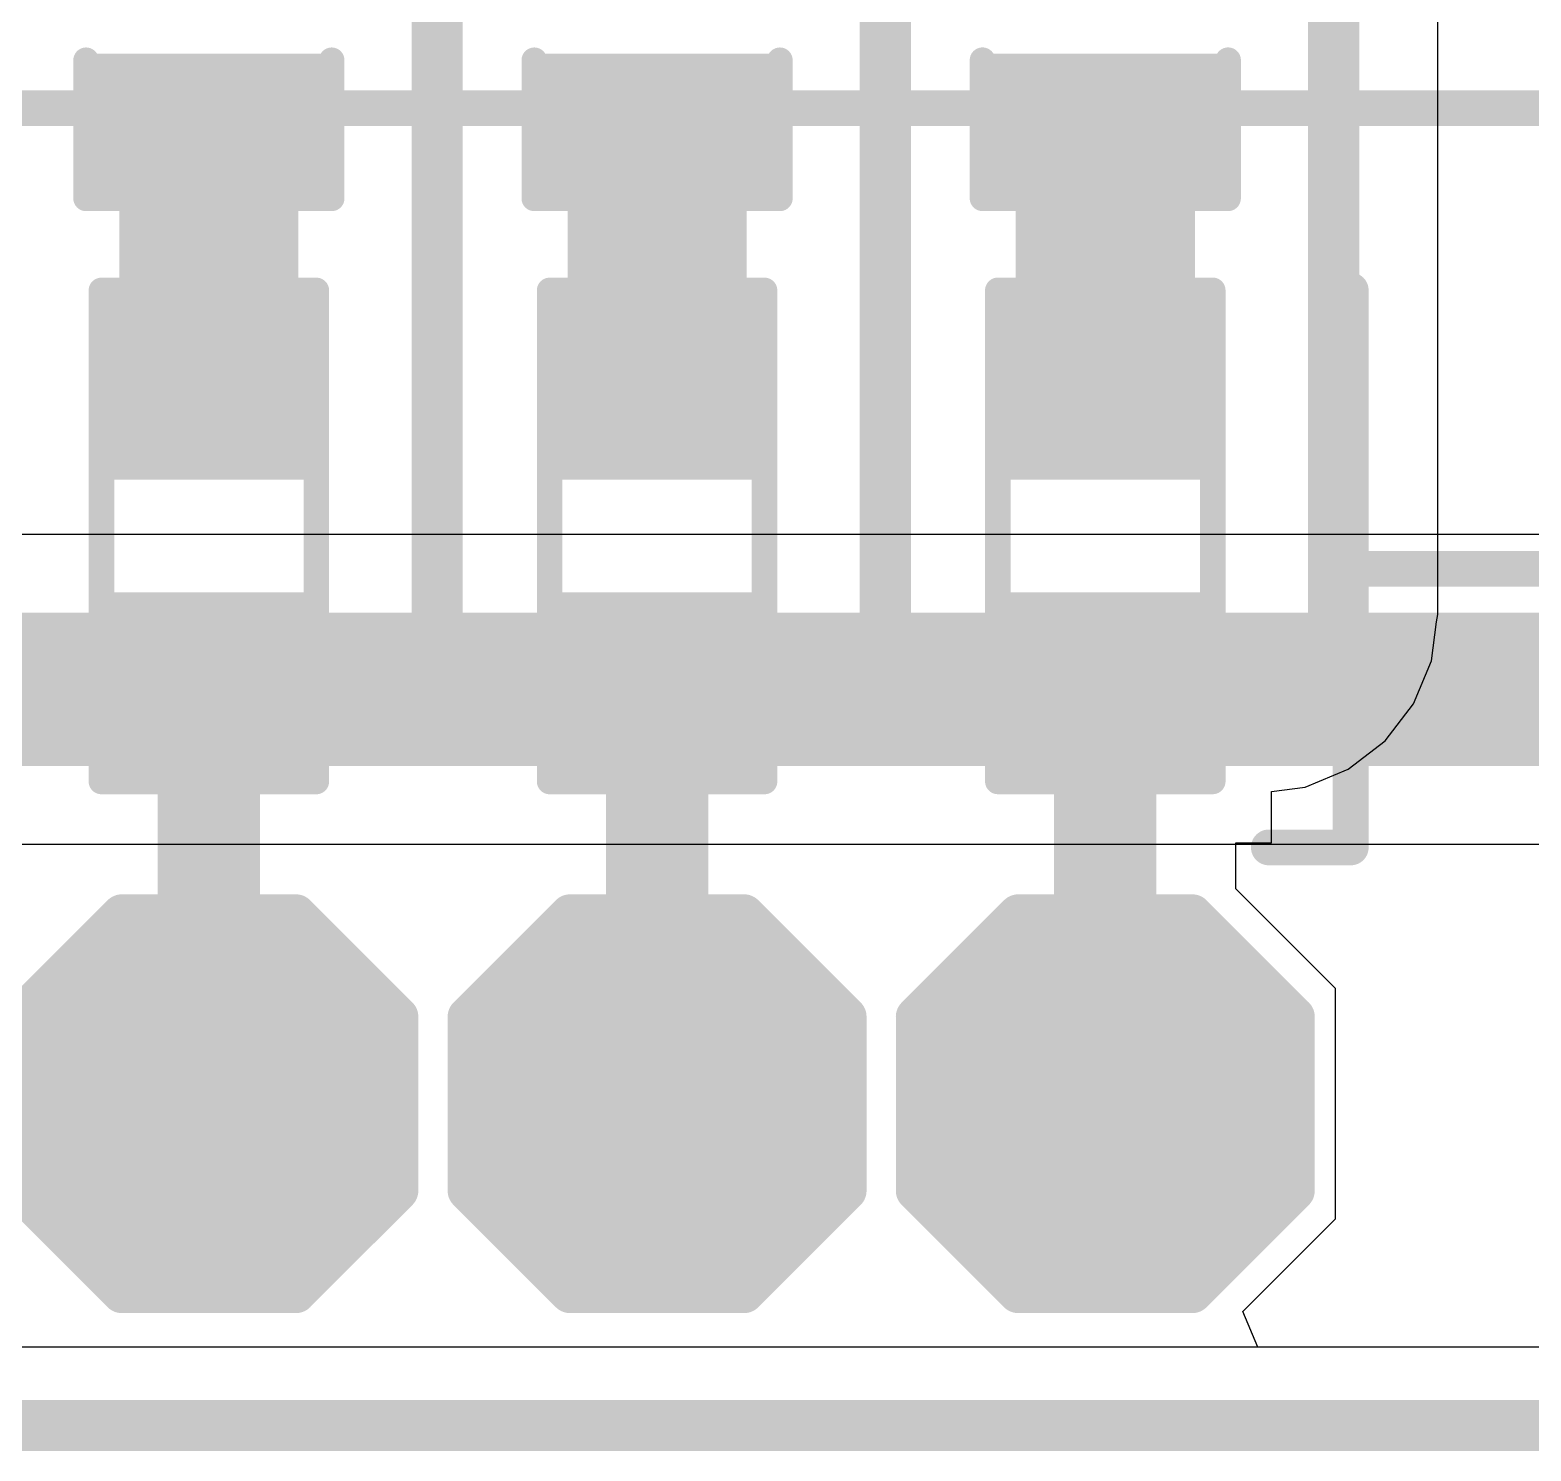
# Model space of a CAD drawing. Header units: inches. Extents: x 0 to 35.2, y -0.7 to 15.9.
# Drawn here: x 0.4949 to 0.7882, y -0.005 to 0.2728 of the extents above; entities that cross this region are included whole.
import ezdxf

# ---------------------------------------------------------------- set-up
doc = ezdxf.new("R2010")
doc.units = ezdxf.units.IN
doc.header["$MEASUREMENT"] = 0
for name, color, linetype in [('Bottom Layer', 5, 'Continuous'), ('Bottom Overlay', 54, 'Continuous'), ('Bottom Paste', 16, 'Continuous'), ('Bottom Solder', 6, 'Continuous'), ('GND1', 16, 'Continuous'), ('GND2', 76, 'Continuous'), ('Mechanical 6', 56, 'Continuous'), ('Top Layer', 1, 'Continuous'), ('Top Overlay', 2, 'Continuous')]:
    doc.layers.add(name, color=color, linetype=linetype)

# ---------------------------------------------------------------- blocks, each defined once
blk = doc.blocks.new('T__________B_27')
at = {"layer": 'Bottom Layer'}
blk.add_hatch(color=5, dxfattribs=at).paths.add_polyline_path([(0.015, 0.03), (-0.015, 0.03), (-0.03, 0.015), (-0.03, -0.015), (-0.015, -0.03), (0.015, -0.03), (0.03, -0.015), (0.03, 0.015)])
at = {"layer": 'Bottom Paste'}
blk.add_hatch(color=16, dxfattribs=at).paths.add_polyline_path([(0.015, 0.03), (-0.015, 0.03), (-0.03, 0.015), (-0.03, -0.015), (-0.015, -0.03), (0.015, -0.03), (0.03, -0.015), (0.03, 0.015)])
at = {"layer": 'Bottom Solder'}
blk.add_hatch(color=6, dxfattribs=at).paths.add_polyline_path([(0.017, 0.034), (-0.017, 0.034), (-0.034, 0.017), (-0.034, -0.017), (-0.017, -0.034), (0.017, -0.034), (0.034, -0.017), (0.034, 0.017)])
at = {"layer": 'Bottom Overlay'}
for points in [[(-0.017, 0.037, 0.00787, 0.00787, 0), (-0.037, 0.017, 0.00787, 0.00787, 0)], [(0.017, 0.037, 0.00787, 0.00787, 0), (-0.017, 0.037, 0.00787, 0.00787, 0)], [(0.037, 0.017, 0.00787, 0.00787, 0), (0.017, 0.037, 0.00787, 0.00787, 0)], [(-0.037, 0.017, 0.00787, 0.00787, 0), (-0.037, -0.017, 0.00787, 0.00787, 0)], [(0.037, 0.017, 0.00787, 0.00787, 0), (0.037, -0.017, 0.00787, 0.00787, 0)], [(-0.017, -0.037, 0.00787, 0.00787, 0), (-0.037, -0.017, 0.00787, 0.00787, 0)], [(0.037, -0.017, 0.00787, 0.00787, 0), (0.017, -0.037, 0.00787, 0.00787, 0)], [(0.017, -0.037, 0.00787, 0.00787, 0), (-0.017, -0.037, 0.00787, 0.00787, 0)]]:
    blk.add_lwpolyline(points, format="xyseb", dxfattribs=at)
for points in [[(-0.01897, 0.037, 0.00394, 0.00394, 1), (-0.01503, 0.037, 0.00394, 0.00394, 1)], [(-0.01897, 0.037, 0.00394, 0.00394, 1), (-0.01503, 0.037, 0.00394, 0.00394, 1)], [(0.01503, 0.037, 0.00394, 0.00394, 1), (0.01897, 0.037, 0.00394, 0.00394, 1)], [(0.01503, 0.037, 0.00394, 0.00394, 1), (0.01897, 0.037, 0.00394, 0.00394, 1)], [(-0.03897, 0.017, 0.00394, 0.00394, 1), (-0.03503, 0.017, 0.00394, 0.00394, 1)], [(-0.03897, 0.017, 0.00394, 0.00394, 1), (-0.03503, 0.017, 0.00394, 0.00394, 1)], [(0.03503, 0.017, 0.00394, 0.00394, 1), (0.03897, 0.017, 0.00394, 0.00394, 1)], [(0.03503, 0.017, 0.00394, 0.00394, 1), (0.03897, 0.017, 0.00394, 0.00394, 1)], [(-0.03897, -0.017, 0.00394, 0.00394, 1), (-0.03503, -0.017, 0.00394, 0.00394, 1)], [(-0.03897, -0.017, 0.00394, 0.00394, 1), (-0.03503, -0.017, 0.00394, 0.00394, 1)], [(0.03503, -0.017, 0.00394, 0.00394, 1), (0.03897, -0.017, 0.00394, 0.00394, 1)], [(0.03503, -0.017, 0.00394, 0.00394, 1), (0.03897, -0.017, 0.00394, 0.00394, 1)], [(-0.01897, -0.037, 0.00394, 0.00394, 1), (-0.01503, -0.037, 0.00394, 0.00394, 1)], [(-0.01897, -0.037, 0.00394, 0.00394, 1), (-0.01503, -0.037, 0.00394, 0.00394, 1)], [(0.01503, -0.037, 0.00394, 0.00394, 1), (0.01897, -0.037, 0.00394, 0.00394, 1)], [(0.01503, -0.037, 0.00394, 0.00394, 1), (0.01897, -0.037, 0.00394, 0.00394, 1)]]:
    blk.add_lwpolyline(points, format="xyseb", close=True, dxfattribs=at)
blk = doc.blocks.new('T__________B_28')
at = {"layer": 'Bottom Layer'}
blk.add_hatch(color=5, dxfattribs=at).paths.add_polyline_path([(0.015, 0.03), (-0.015, 0.03), (-0.03, 0.015), (-0.03, -0.015), (-0.015, -0.03), (0.015, -0.03), (0.03, -0.015), (0.03, 0.015)])
at = {"layer": 'Bottom Paste'}
blk.add_hatch(color=16, dxfattribs=at).paths.add_polyline_path([(0.015, 0.03), (-0.015, 0.03), (-0.03, 0.015), (-0.03, -0.015), (-0.015, -0.03), (0.015, -0.03), (0.03, -0.015), (0.03, 0.015)])
at = {"layer": 'Bottom Solder'}
blk.add_hatch(color=6, dxfattribs=at).paths.add_polyline_path([(0.017, 0.034), (-0.017, 0.034), (-0.034, 0.017), (-0.034, -0.017), (-0.017, -0.034), (0.017, -0.034), (0.034, -0.017), (0.034, 0.017)])
at = {"layer": 'Bottom Overlay'}
for points in [[(-0.017, 0.037, 0.00787, 0.00787, 0), (-0.037, 0.017, 0.00787, 0.00787, 0)], [(0.017, 0.037, 0.00787, 0.00787, 0), (-0.017, 0.037, 0.00787, 0.00787, 0)], [(0.037, 0.017, 0.00787, 0.00787, 0), (0.017, 0.037, 0.00787, 0.00787, 0)], [(-0.037, 0.017, 0.00787, 0.00787, 0), (-0.037, -0.017, 0.00787, 0.00787, 0)], [(0.037, 0.017, 0.00787, 0.00787, 0), (0.037, -0.017, 0.00787, 0.00787, 0)], [(-0.017, -0.037, 0.00787, 0.00787, 0), (-0.037, -0.017, 0.00787, 0.00787, 0)], [(0.037, -0.017, 0.00787, 0.00787, 0), (0.017, -0.037, 0.00787, 0.00787, 0)], [(0.017, -0.037, 0.00787, 0.00787, 0), (-0.017, -0.037, 0.00787, 0.00787, 0)]]:
    blk.add_lwpolyline(points, format="xyseb", dxfattribs=at)
for points in [[(-0.01897, 0.037, 0.00394, 0.00394, 1), (-0.01503, 0.037, 0.00394, 0.00394, 1)], [(-0.01897, 0.037, 0.00394, 0.00394, 1), (-0.01503, 0.037, 0.00394, 0.00394, 1)], [(0.01503, 0.037, 0.00394, 0.00394, 1), (0.01897, 0.037, 0.00394, 0.00394, 1)], [(0.01503, 0.037, 0.00394, 0.00394, 1), (0.01897, 0.037, 0.00394, 0.00394, 1)], [(-0.03897, 0.017, 0.00394, 0.00394, 1), (-0.03503, 0.017, 0.00394, 0.00394, 1)], [(-0.03897, 0.017, 0.00394, 0.00394, 1), (-0.03503, 0.017, 0.00394, 0.00394, 1)], [(0.03503, 0.017, 0.00394, 0.00394, 1), (0.03897, 0.017, 0.00394, 0.00394, 1)], [(0.03503, 0.017, 0.00394, 0.00394, 1), (0.03897, 0.017, 0.00394, 0.00394, 1)], [(-0.03897, -0.017, 0.00394, 0.00394, 1), (-0.03503, -0.017, 0.00394, 0.00394, 1)], [(-0.03897, -0.017, 0.00394, 0.00394, 1), (-0.03503, -0.017, 0.00394, 0.00394, 1)], [(0.03503, -0.017, 0.00394, 0.00394, 1), (0.03897, -0.017, 0.00394, 0.00394, 1)], [(0.03503, -0.017, 0.00394, 0.00394, 1), (0.03897, -0.017, 0.00394, 0.00394, 1)], [(-0.01897, -0.037, 0.00394, 0.00394, 1), (-0.01503, -0.037, 0.00394, 0.00394, 1)], [(-0.01897, -0.037, 0.00394, 0.00394, 1), (-0.01503, -0.037, 0.00394, 0.00394, 1)], [(0.01503, -0.037, 0.00394, 0.00394, 1), (0.01897, -0.037, 0.00394, 0.00394, 1)], [(0.01503, -0.037, 0.00394, 0.00394, 1), (0.01897, -0.037, 0.00394, 0.00394, 1)]]:
    blk.add_lwpolyline(points, format="xyseb", close=True, dxfattribs=at)
blk = doc.blocks.new('T__________B_29')
at = {"layer": 'Bottom Layer'}
blk.add_hatch(color=5, dxfattribs=at).paths.add_polyline_path([(0.015, 0.03), (-0.015, 0.03), (-0.03, 0.015), (-0.03, -0.015), (-0.015, -0.03), (0.015, -0.03), (0.03, -0.015), (0.03, 0.015)])
at = {"layer": 'Bottom Paste'}
blk.add_hatch(color=16, dxfattribs=at).paths.add_polyline_path([(0.015, 0.03), (-0.015, 0.03), (-0.03, 0.015), (-0.03, -0.015), (-0.015, -0.03), (0.015, -0.03), (0.03, -0.015), (0.03, 0.015)])
at = {"layer": 'Bottom Solder'}
blk.add_hatch(color=6, dxfattribs=at).paths.add_polyline_path([(0.017, 0.034), (-0.017, 0.034), (-0.034, 0.017), (-0.034, -0.017), (-0.017, -0.034), (0.017, -0.034), (0.034, -0.017), (0.034, 0.017)])
at = {"layer": 'Bottom Overlay'}
for points in [[(-0.017, 0.037, 0.00787, 0.00787, 0), (-0.037, 0.017, 0.00787, 0.00787, 0)], [(0.017, 0.037, 0.00787, 0.00787, 0), (-0.017, 0.037, 0.00787, 0.00787, 0)], [(0.037, 0.017, 0.00787, 0.00787, 0), (0.017, 0.037, 0.00787, 0.00787, 0)], [(-0.037, 0.017, 0.00787, 0.00787, 0), (-0.037, -0.017, 0.00787, 0.00787, 0)], [(0.037, 0.017, 0.00787, 0.00787, 0), (0.037, -0.017, 0.00787, 0.00787, 0)], [(-0.017, -0.037, 0.00787, 0.00787, 0), (-0.037, -0.017, 0.00787, 0.00787, 0)], [(0.037, -0.017, 0.00787, 0.00787, 0), (0.017, -0.037, 0.00787, 0.00787, 0)], [(0.017, -0.037, 0.00787, 0.00787, 0), (-0.017, -0.037, 0.00787, 0.00787, 0)]]:
    blk.add_lwpolyline(points, format="xyseb", dxfattribs=at)
for points in [[(-0.01897, 0.037, 0.00394, 0.00394, 1), (-0.01503, 0.037, 0.00394, 0.00394, 1)], [(-0.01897, 0.037, 0.00394, 0.00394, 1), (-0.01503, 0.037, 0.00394, 0.00394, 1)], [(0.01503, 0.037, 0.00394, 0.00394, 1), (0.01897, 0.037, 0.00394, 0.00394, 1)], [(0.01503, 0.037, 0.00394, 0.00394, 1), (0.01897, 0.037, 0.00394, 0.00394, 1)], [(-0.03897, 0.017, 0.00394, 0.00394, 1), (-0.03503, 0.017, 0.00394, 0.00394, 1)], [(-0.03897, 0.017, 0.00394, 0.00394, 1), (-0.03503, 0.017, 0.00394, 0.00394, 1)], [(0.03503, 0.017, 0.00394, 0.00394, 1), (0.03897, 0.017, 0.00394, 0.00394, 1)], [(0.03503, 0.017, 0.00394, 0.00394, 1), (0.03897, 0.017, 0.00394, 0.00394, 1)], [(-0.03897, -0.017, 0.00394, 0.00394, 1), (-0.03503, -0.017, 0.00394, 0.00394, 1)], [(-0.03897, -0.017, 0.00394, 0.00394, 1), (-0.03503, -0.017, 0.00394, 0.00394, 1)], [(0.03503, -0.017, 0.00394, 0.00394, 1), (0.03897, -0.017, 0.00394, 0.00394, 1)], [(0.03503, -0.017, 0.00394, 0.00394, 1), (0.03897, -0.017, 0.00394, 0.00394, 1)], [(-0.01897, -0.037, 0.00394, 0.00394, 1), (-0.01503, -0.037, 0.00394, 0.00394, 1)], [(-0.01897, -0.037, 0.00394, 0.00394, 1), (-0.01503, -0.037, 0.00394, 0.00394, 1)], [(0.01503, -0.037, 0.00394, 0.00394, 1), (0.01897, -0.037, 0.00394, 0.00394, 1)], [(0.01503, -0.037, 0.00394, 0.00394, 1), (0.01897, -0.037, 0.00394, 0.00394, 1)]]:
    blk.add_lwpolyline(points, format="xyseb", close=True, dxfattribs=at)
blk = doc.blocks.new('R___0603_B_39')
at = {"layer": 'Bottom Layer'}
for points in [[(-0.045, -0.0175), (-0.045, 0.0175), (-0.015, 0.0175), (-0.015, -0.0175)], [(0.015, -0.0175), (0.015, 0.0175), (0.045, 0.0175), (0.045, -0.0175)]]:
    blk.add_hatch(color=5, dxfattribs=at).paths.add_polyline_path(points)
at = {"layer": 'Bottom Paste'}
for points in [[(-0.045, -0.0175), (-0.045, 0.0175), (-0.015, 0.0175), (-0.015, -0.0175)], [(0.015, -0.0175), (0.015, 0.0175), (0.045, 0.0175), (0.045, -0.0175)]]:
    blk.add_hatch(color=16, dxfattribs=at).paths.add_polyline_path(points)
at = {"layer": 'Bottom Solder'}
for points in [[(-0.049, -0.0215), (-0.049, 0.0215), (-0.011, 0.0215), (-0.011, -0.0215)], [(0.011, -0.0215), (0.011, 0.0215), (0.049, 0.0215), (0.049, -0.0215)]]:
    blk.add_hatch(color=6, dxfattribs=at).paths.add_polyline_path(points)
at = {"layer": 'Bottom Overlay'}
for points in [[(-0.048, -0.021, 0.005, 0.005, 0), (-0.048, 0.021, 0.005, 0.005, 0)], [(0.048, 0.021, 0.005, 0.005, 0), (-0.048, 0.021, 0.005, 0.005, 0)], [(0.048, -0.021, 0.005, 0.005, 0), (0.048, 0.021, 0.005, 0.005, 0)], [(0.048, -0.021, 0.005, 0.005, 0), (-0.048, -0.021, 0.005, 0.005, 0)]]:
    blk.add_lwpolyline(points, format="xyseb", dxfattribs=at)
for points in [[(-0.04925, 0.021, 0.0025, 0.0025, 1), (-0.04675, 0.021, 0.0025, 0.0025, 1)], [(-0.04925, 0.021, 0.0025, 0.0025, 1), (-0.04675, 0.021, 0.0025, 0.0025, 1)], [(0.04675, 0.021, 0.0025, 0.0025, 1), (0.04925, 0.021, 0.0025, 0.0025, 1)], [(0.04675, 0.021, 0.0025, 0.0025, 1), (0.04925, 0.021, 0.0025, 0.0025, 1)], [(-0.04925, -0.021, 0.0025, 0.0025, 1), (-0.04675, -0.021, 0.0025, 0.0025, 1)], [(-0.04925, -0.021, 0.0025, 0.0025, 1), (-0.04675, -0.021, 0.0025, 0.0025, 1)], [(0.04675, -0.021, 0.0025, 0.0025, 1), (0.04925, -0.021, 0.0025, 0.0025, 1)], [(0.04675, -0.021, 0.0025, 0.0025, 1), (0.04925, -0.021, 0.0025, 0.0025, 1)]]:
    blk.add_lwpolyline(points, format="xyseb", close=True, dxfattribs=at)
blk = doc.blocks.new('R___0603_B_40')
at = {"layer": 'Bottom Layer'}
for points in [[(-0.045, -0.0175), (-0.045, 0.0175), (-0.015, 0.0175), (-0.015, -0.0175)], [(0.015, -0.0175), (0.015, 0.0175), (0.045, 0.0175), (0.045, -0.0175)]]:
    blk.add_hatch(color=5, dxfattribs=at).paths.add_polyline_path(points)
at = {"layer": 'Bottom Paste'}
for points in [[(-0.045, -0.0175), (-0.045, 0.0175), (-0.015, 0.0175), (-0.015, -0.0175)], [(0.015, -0.0175), (0.015, 0.0175), (0.045, 0.0175), (0.045, -0.0175)]]:
    blk.add_hatch(color=16, dxfattribs=at).paths.add_polyline_path(points)
at = {"layer": 'Bottom Solder'}
for points in [[(-0.049, -0.0215), (-0.049, 0.0215), (-0.011, 0.0215), (-0.011, -0.0215)], [(0.011, -0.0215), (0.011, 0.0215), (0.049, 0.0215), (0.049, -0.0215)]]:
    blk.add_hatch(color=6, dxfattribs=at).paths.add_polyline_path(points)
at = {"layer": 'Bottom Overlay'}
for points in [[(-0.048, -0.021, 0.005, 0.005, 0), (-0.048, 0.021, 0.005, 0.005, 0)], [(0.048, 0.021, 0.005, 0.005, 0), (-0.048, 0.021, 0.005, 0.005, 0)], [(0.048, -0.021, 0.005, 0.005, 0), (0.048, 0.021, 0.005, 0.005, 0)], [(0.048, -0.021, 0.005, 0.005, 0), (-0.048, -0.021, 0.005, 0.005, 0)]]:
    blk.add_lwpolyline(points, format="xyseb", dxfattribs=at)
for points in [[(-0.04925, 0.021, 0.0025, 0.0025, 1), (-0.04675, 0.021, 0.0025, 0.0025, 1)], [(-0.04925, 0.021, 0.0025, 0.0025, 1), (-0.04675, 0.021, 0.0025, 0.0025, 1)], [(0.04675, 0.021, 0.0025, 0.0025, 1), (0.04925, 0.021, 0.0025, 0.0025, 1)], [(0.04675, 0.021, 0.0025, 0.0025, 1), (0.04925, 0.021, 0.0025, 0.0025, 1)], [(-0.04925, -0.021, 0.0025, 0.0025, 1), (-0.04675, -0.021, 0.0025, 0.0025, 1)], [(-0.04925, -0.021, 0.0025, 0.0025, 1), (-0.04675, -0.021, 0.0025, 0.0025, 1)], [(0.04675, -0.021, 0.0025, 0.0025, 1), (0.04925, -0.021, 0.0025, 0.0025, 1)], [(0.04675, -0.021, 0.0025, 0.0025, 1), (0.04925, -0.021, 0.0025, 0.0025, 1)]]:
    blk.add_lwpolyline(points, format="xyseb", close=True, dxfattribs=at)
blk = doc.blocks.new('R___0603_B_41')
at = {"layer": 'Bottom Layer'}
for points in [[(-0.045, -0.0175), (-0.045, 0.0175), (-0.015, 0.0175), (-0.015, -0.0175)], [(0.015, -0.0175), (0.015, 0.0175), (0.045, 0.0175), (0.045, -0.0175)]]:
    blk.add_hatch(color=5, dxfattribs=at).paths.add_polyline_path(points)
at = {"layer": 'Bottom Paste'}
for points in [[(-0.045, -0.0175), (-0.045, 0.0175), (-0.015, 0.0175), (-0.015, -0.0175)], [(0.015, -0.0175), (0.015, 0.0175), (0.045, 0.0175), (0.045, -0.0175)]]:
    blk.add_hatch(color=16, dxfattribs=at).paths.add_polyline_path(points)
at = {"layer": 'Bottom Solder'}
for points in [[(-0.049, -0.0215), (-0.049, 0.0215), (-0.011, 0.0215), (-0.011, -0.0215)], [(0.011, -0.0215), (0.011, 0.0215), (0.049, 0.0215), (0.049, -0.0215)]]:
    blk.add_hatch(color=6, dxfattribs=at).paths.add_polyline_path(points)
at = {"layer": 'Bottom Overlay'}
for points in [[(-0.048, -0.021, 0.005, 0.005, 0), (-0.048, 0.021, 0.005, 0.005, 0)], [(0.048, 0.021, 0.005, 0.005, 0), (-0.048, 0.021, 0.005, 0.005, 0)], [(0.048, -0.021, 0.005, 0.005, 0), (0.048, 0.021, 0.005, 0.005, 0)], [(0.048, -0.021, 0.005, 0.005, 0), (-0.048, -0.021, 0.005, 0.005, 0)]]:
    blk.add_lwpolyline(points, format="xyseb", dxfattribs=at)
for points in [[(-0.04925, 0.021, 0.0025, 0.0025, 1), (-0.04675, 0.021, 0.0025, 0.0025, 1)], [(-0.04925, 0.021, 0.0025, 0.0025, 1), (-0.04675, 0.021, 0.0025, 0.0025, 1)], [(0.04675, 0.021, 0.0025, 0.0025, 1), (0.04925, 0.021, 0.0025, 0.0025, 1)], [(0.04675, 0.021, 0.0025, 0.0025, 1), (0.04925, 0.021, 0.0025, 0.0025, 1)], [(-0.04925, -0.021, 0.0025, 0.0025, 1), (-0.04675, -0.021, 0.0025, 0.0025, 1)], [(-0.04925, -0.021, 0.0025, 0.0025, 1), (-0.04675, -0.021, 0.0025, 0.0025, 1)], [(0.04675, -0.021, 0.0025, 0.0025, 1), (0.04925, -0.021, 0.0025, 0.0025, 1)], [(0.04675, -0.021, 0.0025, 0.0025, 1), (0.04925, -0.021, 0.0025, 0.0025, 1)]]:
    blk.add_lwpolyline(points, format="xyseb", close=True, dxfattribs=at)
blk = doc.blocks.new('LED_0603_B_109')
at = {"layer": 'Bottom Layer'}
for points in [[(-0.03937, 0.01969), (-0.01969, 0.01969), (-0.01969, -0.01969), (-0.03937, -0.01969)], [(0.01969, 0.01969), (0.03937, 0.01969), (0.03937, -0.01969), (0.01969, -0.01969)]]:
    blk.add_hatch(color=5, dxfattribs=at).paths.add_polyline_path(points)
at = {"layer": 'Bottom Overlay'}
blk.add_hatch(color=54, dxfattribs=at).paths.add_polyline_path([(0.044, -0.026), (0.069, -0.026), (0.069, 0.026), (0.044, 0.026)])
at = {"layer": 'Bottom Paste'}
for points in [[(-0.03937, 0.01969), (-0.01969, 0.01969), (-0.01969, -0.01969), (-0.03937, -0.01969)], [(0.01969, 0.01969), (0.03937, 0.01969), (0.03937, -0.01969), (0.01969, -0.01969)]]:
    blk.add_hatch(color=16, dxfattribs=at).paths.add_polyline_path(points)
at = {"layer": 'Bottom Solder'}
for points in [[(-0.04337, 0.02369), (-0.01569, 0.02369), (-0.01569, -0.02369), (-0.04337, -0.02369)], [(0.01569, 0.02369), (0.04337, 0.02369), (0.04337, -0.02369), (0.01569, -0.02369)]]:
    blk.add_hatch(color=6, dxfattribs=at).paths.add_polyline_path(points)
at = {"layer": 'Bottom Overlay'}
for points in [[(-0.044, 0.024, 0.005, 0.005, 0), (-0.017, 0.024, 0.005, 0.005, 0)], [(-0.044, 0.024, 0.005, 0.005, 0), (-0.044, -0.024, 0.005, 0.005, 0)], [(0.017, 0.024, 0.005, 0.005, 0), (0.044, 0.024, 0.005, 0.005, 0)], [(0.044, 0.024, 0.005, 0.005, 0), (0.044, -0.024, 0.005, 0.005, 0)], [(-0.044, -0.024, 0.005, 0.005, 0), (-0.017, -0.024, 0.005, 0.005, 0)], [(0.017, -0.024, 0.005, 0.005, 0), (0.044, -0.024, 0.005, 0.005, 0)]]:
    blk.add_lwpolyline(points, format="xyseb", dxfattribs=at)
for points in [[(-0.04525, 0.024, 0.0025, 0.0025, 1), (-0.04275, 0.024, 0.0025, 0.0025, 1)], [(-0.04525, 0.024, 0.0025, 0.0025, 1), (-0.04275, 0.024, 0.0025, 0.0025, 1)], [(-0.01825, 0.024, 0.0025, 0.0025, 1), (-0.01575, 0.024, 0.0025, 0.0025, 1)], [(0.01575, 0.024, 0.0025, 0.0025, 1), (0.01825, 0.024, 0.0025, 0.0025, 1)], [(0.04275, 0.024, 0.0025, 0.0025, 1), (0.04525, 0.024, 0.0025, 0.0025, 1)], [(0.04275, 0.024, 0.0025, 0.0025, 1), (0.04525, 0.024, 0.0025, 0.0025, 1)], [(-0.04525, -0.024, 0.0025, 0.0025, 1), (-0.04275, -0.024, 0.0025, 0.0025, 1)], [(-0.04525, -0.024, 0.0025, 0.0025, 1), (-0.04275, -0.024, 0.0025, 0.0025, 1)], [(-0.01825, -0.024, 0.0025, 0.0025, 1), (-0.01575, -0.024, 0.0025, 0.0025, 1)], [(0.01575, -0.024, 0.0025, 0.0025, 1), (0.01825, -0.024, 0.0025, 0.0025, 1)], [(0.04275, -0.024, 0.0025, 0.0025, 1), (0.04525, -0.024, 0.0025, 0.0025, 1)], [(0.04275, -0.024, 0.0025, 0.0025, 1), (0.04525, -0.024, 0.0025, 0.0025, 1)]]:
    blk.add_lwpolyline(points, format="xyseb", close=True, dxfattribs=at)
blk = doc.blocks.new('LED_0603_B_110')
at = {"layer": 'Bottom Layer'}
for points in [[(-0.03937, 0.01969), (-0.01969, 0.01969), (-0.01969, -0.01969), (-0.03937, -0.01969)], [(0.01969, 0.01969), (0.03937, 0.01969), (0.03937, -0.01969), (0.01969, -0.01969)]]:
    blk.add_hatch(color=5, dxfattribs=at).paths.add_polyline_path(points)
at = {"layer": 'Bottom Overlay'}
blk.add_hatch(color=54, dxfattribs=at).paths.add_polyline_path([(0.044, -0.026), (0.069, -0.026), (0.069, 0.026), (0.044, 0.026)])
at = {"layer": 'Bottom Paste'}
for points in [[(-0.03937, 0.01969), (-0.01969, 0.01969), (-0.01969, -0.01969), (-0.03937, -0.01969)], [(0.01969, 0.01969), (0.03937, 0.01969), (0.03937, -0.01969), (0.01969, -0.01969)]]:
    blk.add_hatch(color=16, dxfattribs=at).paths.add_polyline_path(points)
at = {"layer": 'Bottom Solder'}
for points in [[(-0.04337, 0.02369), (-0.01569, 0.02369), (-0.01569, -0.02369), (-0.04337, -0.02369)], [(0.01569, 0.02369), (0.04337, 0.02369), (0.04337, -0.02369), (0.01569, -0.02369)]]:
    blk.add_hatch(color=6, dxfattribs=at).paths.add_polyline_path(points)
at = {"layer": 'Bottom Overlay'}
for points in [[(-0.044, 0.024, 0.005, 0.005, 0), (-0.017, 0.024, 0.005, 0.005, 0)], [(-0.044, 0.024, 0.005, 0.005, 0), (-0.044, -0.024, 0.005, 0.005, 0)], [(0.017, 0.024, 0.005, 0.005, 0), (0.044, 0.024, 0.005, 0.005, 0)], [(0.044, 0.024, 0.005, 0.005, 0), (0.044, -0.024, 0.005, 0.005, 0)], [(-0.044, -0.024, 0.005, 0.005, 0), (-0.017, -0.024, 0.005, 0.005, 0)], [(0.017, -0.024, 0.005, 0.005, 0), (0.044, -0.024, 0.005, 0.005, 0)]]:
    blk.add_lwpolyline(points, format="xyseb", dxfattribs=at)
for points in [[(-0.04525, 0.024, 0.0025, 0.0025, 1), (-0.04275, 0.024, 0.0025, 0.0025, 1)], [(-0.04525, 0.024, 0.0025, 0.0025, 1), (-0.04275, 0.024, 0.0025, 0.0025, 1)], [(-0.01825, 0.024, 0.0025, 0.0025, 1), (-0.01575, 0.024, 0.0025, 0.0025, 1)], [(0.01575, 0.024, 0.0025, 0.0025, 1), (0.01825, 0.024, 0.0025, 0.0025, 1)], [(0.04275, 0.024, 0.0025, 0.0025, 1), (0.04525, 0.024, 0.0025, 0.0025, 1)], [(0.04275, 0.024, 0.0025, 0.0025, 1), (0.04525, 0.024, 0.0025, 0.0025, 1)], [(-0.04525, -0.024, 0.0025, 0.0025, 1), (-0.04275, -0.024, 0.0025, 0.0025, 1)], [(-0.04525, -0.024, 0.0025, 0.0025, 1), (-0.04275, -0.024, 0.0025, 0.0025, 1)], [(-0.01825, -0.024, 0.0025, 0.0025, 1), (-0.01575, -0.024, 0.0025, 0.0025, 1)], [(0.01575, -0.024, 0.0025, 0.0025, 1), (0.01825, -0.024, 0.0025, 0.0025, 1)], [(0.04275, -0.024, 0.0025, 0.0025, 1), (0.04525, -0.024, 0.0025, 0.0025, 1)], [(0.04275, -0.024, 0.0025, 0.0025, 1), (0.04525, -0.024, 0.0025, 0.0025, 1)]]:
    blk.add_lwpolyline(points, format="xyseb", close=True, dxfattribs=at)
blk = doc.blocks.new('LED_0603_B_111')
at = {"layer": 'Bottom Layer'}
for points in [[(-0.03937, 0.01969), (-0.01969, 0.01969), (-0.01969, -0.01969), (-0.03937, -0.01969)], [(0.01969, 0.01969), (0.03937, 0.01969), (0.03937, -0.01969), (0.01969, -0.01969)]]:
    blk.add_hatch(color=5, dxfattribs=at).paths.add_polyline_path(points)
at = {"layer": 'Bottom Overlay'}
blk.add_hatch(color=54, dxfattribs=at).paths.add_polyline_path([(0.044, -0.026), (0.069, -0.026), (0.069, 0.026), (0.044, 0.026)])
at = {"layer": 'Bottom Paste'}
for points in [[(-0.03937, 0.01969), (-0.01969, 0.01969), (-0.01969, -0.01969), (-0.03937, -0.01969)], [(0.01969, 0.01969), (0.03937, 0.01969), (0.03937, -0.01969), (0.01969, -0.01969)]]:
    blk.add_hatch(color=16, dxfattribs=at).paths.add_polyline_path(points)
at = {"layer": 'Bottom Solder'}
for points in [[(-0.04337, 0.02369), (-0.01569, 0.02369), (-0.01569, -0.02369), (-0.04337, -0.02369)], [(0.01569, 0.02369), (0.04337, 0.02369), (0.04337, -0.02369), (0.01569, -0.02369)]]:
    blk.add_hatch(color=6, dxfattribs=at).paths.add_polyline_path(points)
at = {"layer": 'Bottom Overlay'}
for points in [[(-0.044, 0.024, 0.005, 0.005, 0), (-0.017, 0.024, 0.005, 0.005, 0)], [(-0.044, 0.024, 0.005, 0.005, 0), (-0.044, -0.024, 0.005, 0.005, 0)], [(0.017, 0.024, 0.005, 0.005, 0), (0.044, 0.024, 0.005, 0.005, 0)], [(0.044, 0.024, 0.005, 0.005, 0), (0.044, -0.024, 0.005, 0.005, 0)], [(-0.044, -0.024, 0.005, 0.005, 0), (-0.017, -0.024, 0.005, 0.005, 0)], [(0.017, -0.024, 0.005, 0.005, 0), (0.044, -0.024, 0.005, 0.005, 0)]]:
    blk.add_lwpolyline(points, format="xyseb", dxfattribs=at)
for points in [[(-0.04525, 0.024, 0.0025, 0.0025, 1), (-0.04275, 0.024, 0.0025, 0.0025, 1)], [(-0.04525, 0.024, 0.0025, 0.0025, 1), (-0.04275, 0.024, 0.0025, 0.0025, 1)], [(-0.01825, 0.024, 0.0025, 0.0025, 1), (-0.01575, 0.024, 0.0025, 0.0025, 1)], [(0.01575, 0.024, 0.0025, 0.0025, 1), (0.01825, 0.024, 0.0025, 0.0025, 1)], [(0.04275, 0.024, 0.0025, 0.0025, 1), (0.04525, 0.024, 0.0025, 0.0025, 1)], [(0.04275, 0.024, 0.0025, 0.0025, 1), (0.04525, 0.024, 0.0025, 0.0025, 1)], [(-0.04525, -0.024, 0.0025, 0.0025, 1), (-0.04275, -0.024, 0.0025, 0.0025, 1)], [(-0.04525, -0.024, 0.0025, 0.0025, 1), (-0.04275, -0.024, 0.0025, 0.0025, 1)], [(-0.01825, -0.024, 0.0025, 0.0025, 1), (-0.01575, -0.024, 0.0025, 0.0025, 1)], [(0.01575, -0.024, 0.0025, 0.0025, 1), (0.01825, -0.024, 0.0025, 0.0025, 1)], [(0.04275, -0.024, 0.0025, 0.0025, 1), (0.04525, -0.024, 0.0025, 0.0025, 1)], [(0.04275, -0.024, 0.0025, 0.0025, 1), (0.04525, -0.024, 0.0025, 0.0025, 1)]]:
    blk.add_lwpolyline(points, format="xyseb", close=True, dxfattribs=at)

msp = doc.modelspace()

# ---------------------------------------------------------------- hatches: boundary and pattern name
at = {"layer": 'Bottom Layer'}
for points in [[(0.54733, 0.25437), (0.51233, 0.25437), (0.51233, 0.20389), (0.54733, 0.20389)], [(0.63493, 0.25437), (0.59993, 0.25437), (0.59993, 0.20389), (0.63493, 0.20389)], [(0.72253, 0.25437), (0.68753, 0.25437), (0.68753, 0.2039), (0.72253, 0.2039)]]:
    msp.add_hatch(color=5, dxfattribs=at).paths.add_polyline_path(points)

# ---------------------------------------------------------------- linework, layer by layer
for p, q in [((0.77004, 0.15852), (0.77004, 0.3669)), ((0.76977, 0.15713), (0.77004, 0.15852)), ((0.76876, 0.14948), (0.76977, 0.15713)), ((0.76527, 0.14106), (0.76876, 0.14948)), ((0.75972, 0.13383), (0.76527, 0.14106)), ((0.75249, 0.12828), (0.75972, 0.13383)), ((0.74407, 0.12479), (0.75249, 0.12828)), ((0.73753, 0.12393), (0.74407, 0.12479)), ((0.73753, 0.1139), (0.73753, 0.12393)), ((0.73052, 0.1049), (0.73052, 0.1139)), ((0.73052, 0.1139), (0.73753, 0.1139)), ((0.75003, 0.08539), (0.73052, 0.1049)), ((0.75003, 0.04039), (0.75003, 0.08539)), ((0.73193, 0.02229), (0.75003, 0.04039)), ((0.73483, 0.01529), (0.73193, 0.02229)), ((1.30289, 0.01529), (0.73483, 0.01529))]:
    msp.add_line(p, q, dxfattribs=at)
for points in [[(0.57445, 0.15851, 0.01, 0.01, 0), (0.57445, 0.40699, 0.01, 0.01, 0)], [(0.66205, 0.15851, 0.01, 0.01, 0), (0.66205, 0.38741, 0.01, 0.01, 0)], [(0.74965, 0.15852, 0.01, 0.01, 0), (0.74965, 0.36703, 0.01, 0.01, 0)], [(0.57445, 0.15851, 0.01, 0.01, -0.414214), (0.55983, 0.14389, 0.01, 0.01, 0)], [(0.66205, 0.15851, 0.01, 0.01, -0.414214), (0.64743, 0.14389, 0.01, 0.01, 0)], [(0.74965, 0.15852, 0.01, 0.01, -0.414214), (0.73503, 0.1439, 0.01, 0.01, 0)], [(0.52983, 0.06289, 0.02, 0.02, 0), (0.52983, 0.14389, 0.02, 0.02, 0)], [(0.61743, 0.06289, 0.02, 0.02, 0), (0.61743, 0.14389, 0.02, 0.02, 0)], [(0.70503, 0.0629, 0.02, 0.02, 0), (0.70503, 0.1439, 0.02, 0.02, 0)], [(0.52983, 0.14389, 0.01, 0.01, 0), (0.55983, 0.14389, 0.01, 0.01, 0)], [(0.61743, 0.14389, 0.01, 0.01, 0), (0.64743, 0.14389, 0.01, 0.01, 0)], [(0.70503, 0.1439, 0.01, 0.01, 0), (0.73503, 0.1439, 0.01, 0.01, 0)]]:
    msp.add_lwpolyline(points, format="xyseb", dxfattribs=at)
for points in [[(0.57195, 0.15851, 0.005, 0.005, 1), (0.57695, 0.15851, 0.005, 0.005, 1)], [(0.57195, 0.15851, 0.005, 0.005, 1), (0.57695, 0.15851, 0.005, 0.005, 1)], [(0.65955, 0.15851, 0.005, 0.005, 1), (0.66455, 0.15851, 0.005, 0.005, 1)], [(0.65955, 0.15851, 0.005, 0.005, 1), (0.66455, 0.15851, 0.005, 0.005, 1)], [(0.74715, 0.15852, 0.005, 0.005, 1), (0.75215, 0.15852, 0.005, 0.005, 1)], [(0.74715, 0.15852, 0.005, 0.005, 1), (0.75215, 0.15852, 0.005, 0.005, 1)], [(0.52483, 0.14389, 0.01, 0.01, 1), (0.53483, 0.14389, 0.01, 0.01, 1)], [(0.61243, 0.14389, 0.01, 0.01, 1), (0.62243, 0.14389, 0.01, 0.01, 1)], [(0.70003, 0.1439, 0.01, 0.01, 1), (0.71003, 0.1439, 0.01, 0.01, 1)], [(0.52733, 0.14389, 0.005, 0.005, 1), (0.53233, 0.14389, 0.005, 0.005, 1)], [(0.55733, 0.14389, 0.005, 0.005, 1), (0.56233, 0.14389, 0.005, 0.005, 1)], [(0.55733, 0.14389, 0.005, 0.005, 1), (0.56233, 0.14389, 0.005, 0.005, 1)], [(0.61493, 0.14389, 0.005, 0.005, 1), (0.61993, 0.14389, 0.005, 0.005, 1)], [(0.64493, 0.14389, 0.005, 0.005, 1), (0.64993, 0.14389, 0.005, 0.005, 1)], [(0.64493, 0.14389, 0.005, 0.005, 1), (0.64993, 0.14389, 0.005, 0.005, 1)], [(0.70253, 0.1439, 0.005, 0.005, 1), (0.70753, 0.1439, 0.005, 0.005, 1)], [(0.73253, 0.1439, 0.005, 0.005, 1), (0.73753, 0.1439, 0.005, 0.005, 1)], [(0.73253, 0.1439, 0.005, 0.005, 1), (0.73753, 0.1439, 0.005, 0.005, 1)], [(0.52483, 0.06289, 0.01, 0.01, 1), (0.53483, 0.06289, 0.01, 0.01, 1)], [(0.61243, 0.06289, 0.01, 0.01, 1), (0.62243, 0.06289, 0.01, 0.01, 1)], [(0.70003, 0.0629, 0.01, 0.01, 1), (0.71003, 0.0629, 0.01, 0.01, 1)]]:
    msp.add_lwpolyline(points, format="xyseb", close=True, dxfattribs=at)
at = {"layer": 'Bottom Overlay'}
for points in [[(0.753, 0.113, 0.007, 0.007, 0), (0.753, 0.2219, 0.007, 0.007, 0)], [(0.753, 0.16745, 0.007, 0.007, 0), (0.822, 0.16745, 0.007, 0.007, 0)], [(0.737, 0.113, 0.007, 0.007, 0), (0.753, 0.113, 0.007, 0.007, 0)]]:
    msp.add_lwpolyline(points, format="xyseb", dxfattribs=at)
for points in [[(0.75125, 0.2219, 0.0035, 0.0035, 1), (0.75475, 0.2219, 0.0035, 0.0035, 1)], [(0.75125, 0.16745, 0.0035, 0.0035, 1), (0.75475, 0.16745, 0.0035, 0.0035, 1)], [(0.73525, 0.113, 0.0035, 0.0035, 1), (0.73875, 0.113, 0.0035, 0.0035, 1)], [(0.75125, 0.113, 0.0035, 0.0035, 1), (0.75475, 0.113, 0.0035, 0.0035, 1)], [(0.75125, 0.113, 0.0035, 0.0035, 1), (0.75475, 0.113, 0.0035, 0.0035, 1)]]:
    msp.add_lwpolyline(points, format="xyseb", close=True, dxfattribs=at)
at = {"layer": 'GND1'}
msp.add_line((1.29865, 0.01529), (0.01529, 0.01529), dxfattribs=at)
at = {"layer": 'GND2'}
msp.add_line((1.29865, 0.01529), (0.01529, 0.01529), dxfattribs=at)
at = {"layer": 'Mechanical 6'}
msp.add_lwpolyline([(0, 0, 0.01, 0.01, 0), (2.54331, 0, 0.01, 0.01, 0)], format="xyseb", dxfattribs=at)
at = {"layer": 'Top Layer'}
for p, q in [((1.07889, 0.17415), (0.31, 0.17415)), ((0.31, 0.11363), (1.07889, 0.11363)), ((1.30289, 0.01529), (0.01529, 0.01529))]:
    msp.add_line(p, q, dxfattribs=at)
msp.add_lwpolyline([(0.31, 0.14389, 0.03, 0.03, 0), (1.07889, 0.14389, 0.03, 0.03, 0)], format="xyseb", dxfattribs=at)
at = {"layer": 'Top Overlay'}
msp.add_lwpolyline([(0.278, 0.25752, 0.007, 0.007, 0), (0.912, 0.25752, 0.007, 0.007, 0)], format="xyseb", dxfattribs=at)

# ---------------------------------------------------------------- block references
for name, p, rotation in [('LED_0603_B_111', (0.52983, 0.28389), 90), ('LED_0603_B_110', (0.61743, 0.28389), 90), ('LED_0603_B_109', (0.70503, 0.2839), 90), ('R___0603_B_41', (0.52983, 0.17389), 270), ('R___0603_B_40', (0.61743, 0.17389), 270), ('R___0603_B_39', (0.70503, 0.1739), 270), ('T__________B_29', (0.52983, 0.06289), 180), ('T__________B_28', (0.61743, 0.06289), 180), ('T__________B_27', (0.70503, 0.06289), 180)]:
    msp.add_blockref(name, p, dxfattribs=dict(rotation=rotation))

doc.saveas('drawing.dxf')
